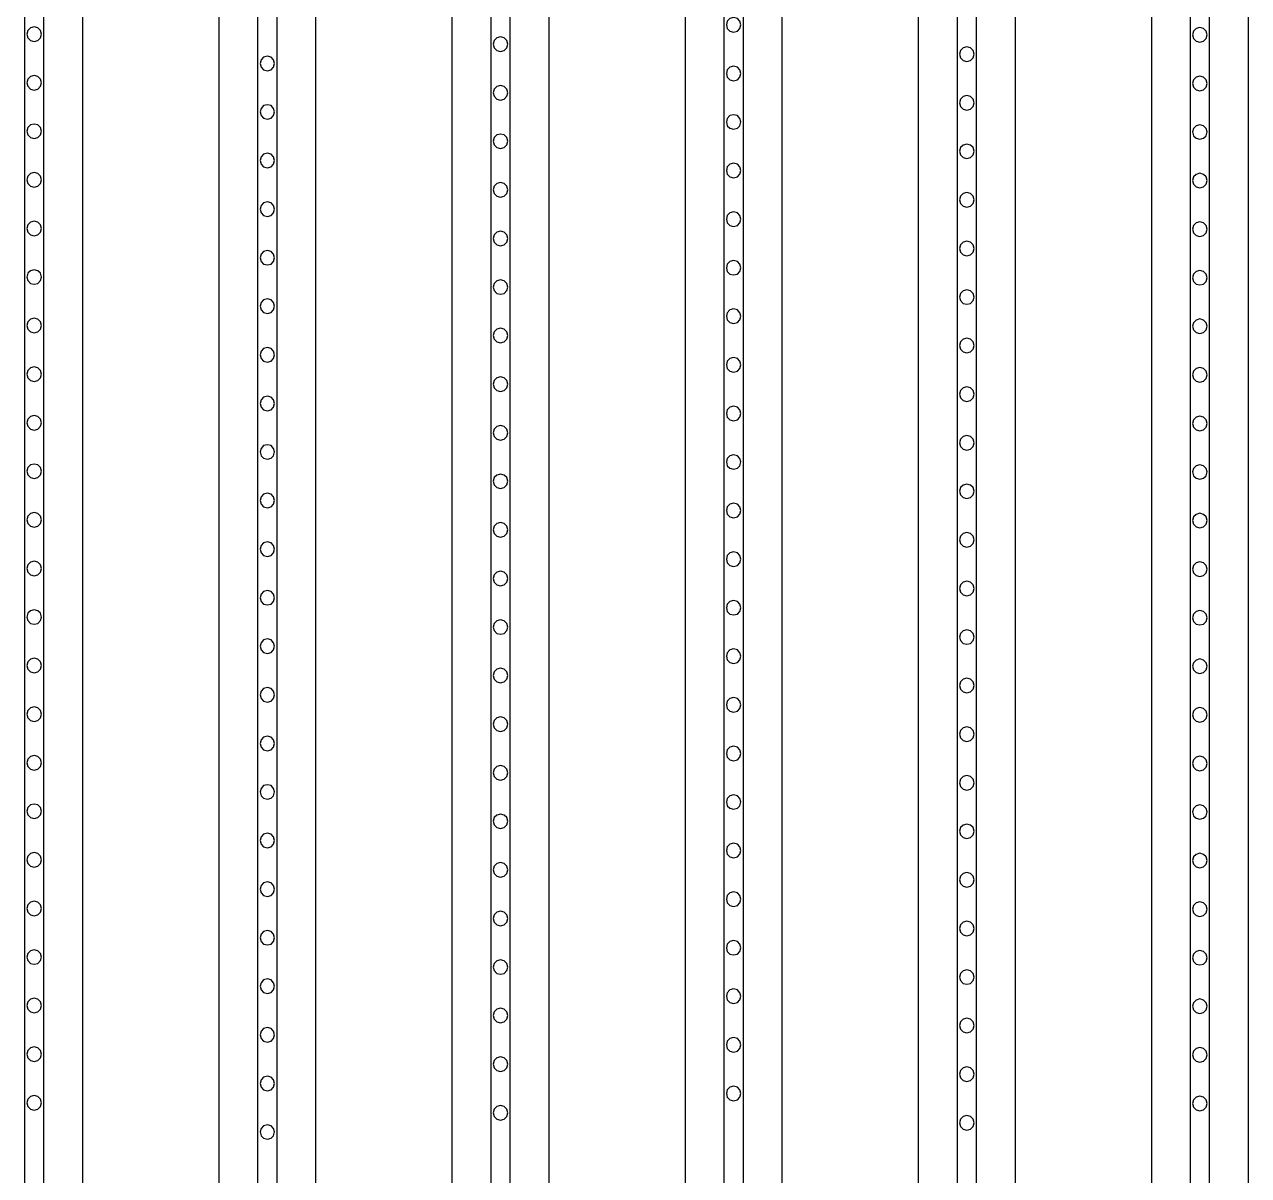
# Model space of a CAD drawing. Header units: metres. Extents: x -1805 to 1655, y -683 to 39617.
# Drawn here: x 124 to 250, y 3866.9 to 3985.4 of the extents above; entities that cross this region are included whole.
import ezdxf

# ---------------------------------------------------------------- set-up
doc = ezdxf.new("R2010")
doc.units = ezdxf.units.M
for name, color, linetype in [('Etching', 5, 'CONTINUOUS'), ('IONP', 7, 'CONTINUOUS'), ('Metal', 4, 'CONTINUOUS')]:
    doc.layers.add(name, color=color, linetype=linetype)

msp = doc.modelspace()

# ---------------------------------------------------------------- linework, layer by layer
at = {"layer": 'Etching'}
for points in [[(130, 462.09), (130, 9134.24)], [(144, 9134.24), (144, 589.07)], [(154, 589.07), (154, 9134.24)], [(168, 9134.24), (168, 716.05)], [(178, 716.05), (178, 9134.24)], [(192, 9134.24), (192, 843.04)], [(202, 843.04), (202, 9134.24)], [(216, 9134.24), (216, 970.02)], [(226, 970.02), (226, 9134.24)], [(240, 9134.24), (240, 1097.01)], [(250, 1097.01), (250, 9134.24)]]:
    msp.add_lwpolyline(points, dxfattribs=at)
at = {"layer": 'IONP'}
for points in [[(197.75, 3985.4), (197.65, 3985.77), (197.38, 3986.05), (197, 3986.15), (196.62, 3986.05), (196.35, 3985.77), (196.25, 3985.4), (196.35, 3985.02), (196.62, 3984.75), (197, 3984.65), (197.38, 3984.75), (197.65, 3985.02), (197.75, 3985.4)], [(125.75, 3984.44), (125.65, 3984.82), (125.38, 3985.09), (125, 3985.19), (124.62, 3985.09), (124.35, 3984.82), (124.25, 3984.44), (124.35, 3984.07), (124.62, 3983.79), (125, 3983.69), (125.38, 3983.79), (125.65, 3984.07), (125.75, 3984.44)], [(173.75, 3983.41), (173.65, 3983.79), (173.38, 3984.06), (173, 3984.16), (172.62, 3984.06), (172.35, 3983.79), (172.25, 3983.41), (172.35, 3983.04), (172.62, 3982.76), (173, 3982.66), (173.38, 3982.76), (173.65, 3983.04), (173.75, 3983.41)], [(245.75, 3984.37), (245.65, 3984.74), (245.38, 3985.01), (245, 3985.12), (244.62, 3985.01), (244.35, 3984.74), (244.25, 3984.37), (244.35, 3983.99), (244.62, 3983.72), (245, 3983.62), (245.38, 3983.72), (245.65, 3983.99), (245.75, 3984.37)], [(221.75, 3982.38), (221.65, 3982.76), (221.38, 3983.03), (221, 3983.13), (220.62, 3983.03), (220.35, 3982.76), (220.25, 3982.38), (220.35, 3982.01), (220.62, 3981.73), (221, 3981.63), (221.38, 3981.73), (221.65, 3982.01), (221.75, 3982.38)], [(149.75, 3981.43), (149.65, 3981.8), (149.38, 3982.08), (149, 3982.18), (148.62, 3982.08), (148.35, 3981.8), (148.25, 3981.43), (148.35, 3981.05), (148.62, 3980.78), (149, 3980.68), (149.38, 3980.78), (149.65, 3981.05), (149.75, 3981.43)], [(197.75, 3980.4), (197.65, 3980.77), (197.38, 3981.05), (197, 3981.15), (196.62, 3981.05), (196.35, 3980.77), (196.25, 3980.4), (196.35, 3980.02), (196.62, 3979.75), (197, 3979.65), (197.38, 3979.75), (197.65, 3980.02), (197.75, 3980.4)], [(125.75, 3979.44), (125.65, 3979.82), (125.38, 3980.09), (125, 3980.19), (124.62, 3980.09), (124.35, 3979.82), (124.25, 3979.44), (124.35, 3979.07), (124.62, 3978.79), (125, 3978.69), (125.38, 3978.79), (125.65, 3979.07), (125.75, 3979.44)], [(173.75, 3978.41), (173.65, 3978.79), (173.38, 3979.06), (173, 3979.16), (172.62, 3979.06), (172.35, 3978.79), (172.25, 3978.41), (172.35, 3978.04), (172.62, 3977.76), (173, 3977.66), (173.38, 3977.76), (173.65, 3978.04), (173.75, 3978.41)], [(245.75, 3979.37), (245.65, 3979.74), (245.38, 3980.01), (245, 3980.12), (244.62, 3980.01), (244.35, 3979.74), (244.25, 3979.37), (244.35, 3978.99), (244.62, 3978.72), (245, 3978.62), (245.38, 3978.72), (245.65, 3978.99), (245.75, 3979.37)], [(221.75, 3977.38), (221.65, 3977.76), (221.38, 3978.03), (221, 3978.13), (220.62, 3978.03), (220.35, 3977.76), (220.25, 3977.38), (220.35, 3977.01), (220.62, 3976.73), (221, 3976.63), (221.38, 3976.73), (221.65, 3977.01), (221.75, 3977.38)], [(149.75, 3976.43), (149.65, 3976.8), (149.38, 3977.08), (149, 3977.18), (148.62, 3977.08), (148.35, 3976.8), (148.25, 3976.43), (148.35, 3976.05), (148.62, 3975.78), (149, 3975.68), (149.38, 3975.78), (149.65, 3976.05), (149.75, 3976.43)], [(197.75, 3975.4), (197.65, 3975.77), (197.38, 3976.05), (197, 3976.15), (196.62, 3976.05), (196.35, 3975.77), (196.25, 3975.4), (196.35, 3975.02), (196.62, 3974.75), (197, 3974.65), (197.38, 3974.75), (197.65, 3975.02), (197.75, 3975.4)], [(125.75, 3974.44), (125.65, 3974.82), (125.38, 3975.09), (125, 3975.19), (124.62, 3975.09), (124.35, 3974.82), (124.25, 3974.44), (124.35, 3974.07), (124.62, 3973.79), (125, 3973.69), (125.38, 3973.79), (125.65, 3974.07), (125.75, 3974.44)], [(173.75, 3973.41), (173.65, 3973.79), (173.38, 3974.06), (173, 3974.16), (172.62, 3974.06), (172.35, 3973.79), (172.25, 3973.41), (172.35, 3973.04), (172.62, 3972.76), (173, 3972.66), (173.38, 3972.76), (173.65, 3973.04), (173.75, 3973.41)], [(245.75, 3974.37), (245.65, 3974.74), (245.38, 3975.01), (245, 3975.12), (244.62, 3975.01), (244.35, 3974.74), (244.25, 3974.37), (244.35, 3973.99), (244.62, 3973.72), (245, 3973.62), (245.38, 3973.72), (245.65, 3973.99), (245.75, 3974.37)], [(221.75, 3972.38), (221.65, 3972.76), (221.38, 3973.03), (221, 3973.13), (220.62, 3973.03), (220.35, 3972.76), (220.25, 3972.38), (220.35, 3972.01), (220.62, 3971.73), (221, 3971.63), (221.38, 3971.73), (221.65, 3972.01), (221.75, 3972.38)], [(149.75, 3971.43), (149.65, 3971.8), (149.38, 3972.08), (149, 3972.18), (148.62, 3972.08), (148.35, 3971.8), (148.25, 3971.43), (148.35, 3971.05), (148.62, 3970.78), (149, 3970.68), (149.38, 3970.78), (149.65, 3971.05), (149.75, 3971.43)], [(197.75, 3970.4), (197.65, 3970.77), (197.38, 3971.05), (197, 3971.15), (196.62, 3971.05), (196.35, 3970.77), (196.25, 3970.4), (196.35, 3970.02), (196.62, 3969.75), (197, 3969.65), (197.38, 3969.75), (197.65, 3970.02), (197.75, 3970.4)], [(125.75, 3969.44), (125.65, 3969.82), (125.38, 3970.09), (125, 3970.19), (124.62, 3970.09), (124.35, 3969.82), (124.25, 3969.44), (124.35, 3969.07), (124.62, 3968.79), (125, 3968.69), (125.38, 3968.79), (125.65, 3969.07), (125.75, 3969.44)], [(173.75, 3968.41), (173.65, 3968.79), (173.38, 3969.06), (173, 3969.16), (172.62, 3969.06), (172.35, 3968.79), (172.25, 3968.41), (172.35, 3968.04), (172.62, 3967.76), (173, 3967.66), (173.38, 3967.76), (173.65, 3968.04), (173.75, 3968.41)], [(245.75, 3969.37), (245.65, 3969.74), (245.38, 3970.01), (245, 3970.12), (244.62, 3970.01), (244.35, 3969.74), (244.25, 3969.37), (244.35, 3968.99), (244.62, 3968.72), (245, 3968.62), (245.38, 3968.72), (245.65, 3968.99), (245.75, 3969.37)], [(221.75, 3967.38), (221.65, 3967.76), (221.38, 3968.03), (221, 3968.13), (220.62, 3968.03), (220.35, 3967.76), (220.25, 3967.38), (220.35, 3967.01), (220.62, 3966.73), (221, 3966.63), (221.38, 3966.73), (221.65, 3967.01), (221.75, 3967.38)], [(149.75, 3966.43), (149.65, 3966.8), (149.38, 3967.08), (149, 3967.18), (148.62, 3967.08), (148.35, 3966.8), (148.25, 3966.43), (148.35, 3966.05), (148.62, 3965.78), (149, 3965.68), (149.38, 3965.78), (149.65, 3966.05), (149.75, 3966.43)], [(197.75, 3965.4), (197.65, 3965.77), (197.38, 3966.05), (197, 3966.15), (196.62, 3966.05), (196.35, 3965.77), (196.25, 3965.4), (196.35, 3965.02), (196.62, 3964.75), (197, 3964.65), (197.38, 3964.75), (197.65, 3965.02), (197.75, 3965.4)], [(125.75, 3964.44), (125.65, 3964.82), (125.38, 3965.09), (125, 3965.19), (124.62, 3965.09), (124.35, 3964.82), (124.25, 3964.44), (124.35, 3964.07), (124.62, 3963.79), (125, 3963.69), (125.38, 3963.79), (125.65, 3964.07), (125.75, 3964.44)], [(173.75, 3963.41), (173.65, 3963.79), (173.38, 3964.06), (173, 3964.16), (172.62, 3964.06), (172.35, 3963.79), (172.25, 3963.41), (172.35, 3963.04), (172.62, 3962.76), (173, 3962.66), (173.38, 3962.76), (173.65, 3963.04), (173.75, 3963.41)], [(245.75, 3964.37), (245.65, 3964.74), (245.38, 3965.01), (245, 3965.12), (244.62, 3965.01), (244.35, 3964.74), (244.25, 3964.37), (244.35, 3963.99), (244.62, 3963.72), (245, 3963.62), (245.38, 3963.72), (245.65, 3963.99), (245.75, 3964.37)], [(221.75, 3962.38), (221.65, 3962.76), (221.38, 3963.03), (221, 3963.13), (220.62, 3963.03), (220.35, 3962.76), (220.25, 3962.38), (220.35, 3962.01), (220.62, 3961.73), (221, 3961.63), (221.38, 3961.73), (221.65, 3962.01), (221.75, 3962.38)], [(149.75, 3961.43), (149.65, 3961.8), (149.38, 3962.08), (149, 3962.18), (148.62, 3962.08), (148.35, 3961.8), (148.25, 3961.43), (148.35, 3961.05), (148.62, 3960.78), (149, 3960.68), (149.38, 3960.78), (149.65, 3961.05), (149.75, 3961.43)], [(125.75, 3959.44), (125.65, 3959.82), (125.38, 3960.09), (125, 3960.19), (124.62, 3960.09), (124.35, 3959.82), (124.25, 3959.44), (124.35, 3959.07), (124.62, 3958.79), (125, 3958.69), (125.38, 3958.79), (125.65, 3959.07), (125.75, 3959.44)], [(197.75, 3960.4), (197.65, 3960.77), (197.38, 3961.05), (197, 3961.15), (196.62, 3961.05), (196.35, 3960.77), (196.25, 3960.4), (196.35, 3960.02), (196.62, 3959.75), (197, 3959.65), (197.38, 3959.75), (197.65, 3960.02), (197.75, 3960.4)], [(173.75, 3958.41), (173.65, 3958.79), (173.38, 3959.06), (173, 3959.16), (172.62, 3959.06), (172.35, 3958.79), (172.25, 3958.41), (172.35, 3958.04), (172.62, 3957.76), (173, 3957.66), (173.38, 3957.76), (173.65, 3958.04), (173.75, 3958.41)], [(245.75, 3959.37), (245.65, 3959.74), (245.38, 3960.01), (245, 3960.12), (244.62, 3960.01), (244.35, 3959.74), (244.25, 3959.37), (244.35, 3958.99), (244.62, 3958.72), (245, 3958.62), (245.38, 3958.72), (245.65, 3958.99), (245.75, 3959.37)], [(221.75, 3957.38), (221.65, 3957.76), (221.38, 3958.03), (221, 3958.13), (220.62, 3958.03), (220.35, 3957.76), (220.25, 3957.38), (220.35, 3957.01), (220.62, 3956.73), (221, 3956.63), (221.38, 3956.73), (221.65, 3957.01), (221.75, 3957.38)], [(149.75, 3956.43), (149.65, 3956.8), (149.38, 3957.08), (149, 3957.18), (148.62, 3957.08), (148.35, 3956.8), (148.25, 3956.43), (148.35, 3956.05), (148.62, 3955.78), (149, 3955.68), (149.38, 3955.78), (149.65, 3956.05), (149.75, 3956.43)], [(125.75, 3954.44), (125.65, 3954.82), (125.38, 3955.09), (125, 3955.19), (124.62, 3955.09), (124.35, 3954.82), (124.25, 3954.44), (124.35, 3954.07), (124.62, 3953.79), (125, 3953.69), (125.38, 3953.79), (125.65, 3954.07), (125.75, 3954.44)], [(197.75, 3955.4), (197.65, 3955.77), (197.38, 3956.05), (197, 3956.15), (196.62, 3956.05), (196.35, 3955.77), (196.25, 3955.4), (196.35, 3955.02), (196.62, 3954.75), (197, 3954.65), (197.38, 3954.75), (197.65, 3955.02), (197.75, 3955.4)], [(173.75, 3953.41), (173.65, 3953.79), (173.38, 3954.06), (173, 3954.16), (172.62, 3954.06), (172.35, 3953.79), (172.25, 3953.41), (172.35, 3953.04), (172.62, 3952.76), (173, 3952.66), (173.38, 3952.76), (173.65, 3953.04), (173.75, 3953.41)], [(245.75, 3954.37), (245.65, 3954.74), (245.38, 3955.01), (245, 3955.12), (244.62, 3955.01), (244.35, 3954.74), (244.25, 3954.37), (244.35, 3953.99), (244.62, 3953.72), (245, 3953.62), (245.38, 3953.72), (245.65, 3953.99), (245.75, 3954.37)], [(221.75, 3952.38), (221.65, 3952.76), (221.38, 3953.03), (221, 3953.13), (220.62, 3953.03), (220.35, 3952.76), (220.25, 3952.38), (220.35, 3952.01), (220.62, 3951.73), (221, 3951.63), (221.38, 3951.73), (221.65, 3952.01), (221.75, 3952.38)], [(149.75, 3951.43), (149.65, 3951.8), (149.38, 3952.08), (149, 3952.18), (148.62, 3952.08), (148.35, 3951.8), (148.25, 3951.43), (148.35, 3951.05), (148.62, 3950.78), (149, 3950.68), (149.38, 3950.78), (149.65, 3951.05), (149.75, 3951.43)], [(125.75, 3949.44), (125.65, 3949.82), (125.38, 3950.09), (125, 3950.19), (124.62, 3950.09), (124.35, 3949.82), (124.25, 3949.44), (124.35, 3949.07), (124.62, 3948.79), (125, 3948.69), (125.38, 3948.79), (125.65, 3949.07), (125.75, 3949.44)], [(197.75, 3950.4), (197.65, 3950.77), (197.38, 3951.05), (197, 3951.15), (196.62, 3951.05), (196.35, 3950.77), (196.25, 3950.4), (196.35, 3950.02), (196.62, 3949.75), (197, 3949.65), (197.38, 3949.75), (197.65, 3950.02), (197.75, 3950.4)], [(245.75, 3949.37), (245.65, 3949.74), (245.38, 3950.01), (245, 3950.12), (244.62, 3950.01), (244.35, 3949.74), (244.25, 3949.37), (244.35, 3948.99), (244.62, 3948.72), (245, 3948.62), (245.38, 3948.72), (245.65, 3948.99), (245.75, 3949.37)], [(173.75, 3948.41), (173.65, 3948.79), (173.38, 3949.06), (173, 3949.16), (172.62, 3949.06), (172.35, 3948.79), (172.25, 3948.41), (172.35, 3948.04), (172.62, 3947.76), (173, 3947.66), (173.38, 3947.76), (173.65, 3948.04), (173.75, 3948.41)], [(221.75, 3947.38), (221.65, 3947.76), (221.38, 3948.03), (221, 3948.13), (220.62, 3948.03), (220.35, 3947.76), (220.25, 3947.38), (220.35, 3947.01), (220.62, 3946.73), (221, 3946.63), (221.38, 3946.73), (221.65, 3947.01), (221.75, 3947.38)], [(149.75, 3946.43), (149.65, 3946.8), (149.38, 3947.08), (149, 3947.18), (148.62, 3947.08), (148.35, 3946.8), (148.25, 3946.43), (148.35, 3946.05), (148.62, 3945.78), (149, 3945.68), (149.38, 3945.78), (149.65, 3946.05), (149.75, 3946.43)], [(125.75, 3944.44), (125.65, 3944.82), (125.38, 3945.09), (125, 3945.19), (124.62, 3945.09), (124.35, 3944.82), (124.25, 3944.44), (124.35, 3944.07), (124.62, 3943.79), (125, 3943.69), (125.38, 3943.79), (125.65, 3944.07), (125.75, 3944.44)], [(197.75, 3945.4), (197.65, 3945.77), (197.38, 3946.05), (197, 3946.15), (196.62, 3946.05), (196.35, 3945.77), (196.25, 3945.4), (196.35, 3945.02), (196.62, 3944.75), (197, 3944.65), (197.38, 3944.75), (197.65, 3945.02), (197.75, 3945.4)], [(245.75, 3944.37), (245.65, 3944.74), (245.38, 3945.01), (245, 3945.12), (244.62, 3945.01), (244.35, 3944.74), (244.25, 3944.37), (244.35, 3943.99), (244.62, 3943.72), (245, 3943.62), (245.38, 3943.72), (245.65, 3943.99), (245.75, 3944.37)], [(173.75, 3943.41), (173.65, 3943.79), (173.38, 3944.06), (173, 3944.16), (172.62, 3944.06), (172.35, 3943.79), (172.25, 3943.41), (172.35, 3943.04), (172.62, 3942.76), (173, 3942.66), (173.38, 3942.76), (173.65, 3943.04), (173.75, 3943.41)], [(221.75, 3942.38), (221.65, 3942.76), (221.38, 3943.03), (221, 3943.13), (220.62, 3943.03), (220.35, 3942.76), (220.25, 3942.38), (220.35, 3942.01), (220.62, 3941.73), (221, 3941.63), (221.38, 3941.73), (221.65, 3942.01), (221.75, 3942.38)], [(149.75, 3941.43), (149.65, 3941.8), (149.38, 3942.08), (149, 3942.18), (148.62, 3942.08), (148.35, 3941.8), (148.25, 3941.43), (148.35, 3941.05), (148.62, 3940.78), (149, 3940.68), (149.38, 3940.78), (149.65, 3941.05), (149.75, 3941.43)], [(125.75, 3939.44), (125.65, 3939.82), (125.38, 3940.09), (125, 3940.19), (124.62, 3940.09), (124.35, 3939.82), (124.25, 3939.44), (124.35, 3939.07), (124.62, 3938.79), (125, 3938.69), (125.38, 3938.79), (125.65, 3939.07), (125.75, 3939.44)], [(197.75, 3940.4), (197.65, 3940.77), (197.38, 3941.05), (197, 3941.15), (196.62, 3941.05), (196.35, 3940.77), (196.25, 3940.4), (196.35, 3940.02), (196.62, 3939.75), (197, 3939.65), (197.38, 3939.75), (197.65, 3940.02), (197.75, 3940.4)], [(245.75, 3939.37), (245.65, 3939.74), (245.38, 3940.01), (245, 3940.12), (244.62, 3940.01), (244.35, 3939.74), (244.25, 3939.37), (244.35, 3938.99), (244.62, 3938.72), (245, 3938.62), (245.38, 3938.72), (245.65, 3938.99), (245.75, 3939.37)], [(173.75, 3938.41), (173.65, 3938.79), (173.38, 3939.06), (173, 3939.16), (172.62, 3939.06), (172.35, 3938.79), (172.25, 3938.41), (172.35, 3938.04), (172.62, 3937.76), (173, 3937.66), (173.38, 3937.76), (173.65, 3938.04), (173.75, 3938.41)], [(221.75, 3937.38), (221.65, 3937.76), (221.38, 3938.03), (221, 3938.13), (220.62, 3938.03), (220.35, 3937.76), (220.25, 3937.38), (220.35, 3937.01), (220.62, 3936.73), (221, 3936.63), (221.38, 3936.73), (221.65, 3937.01), (221.75, 3937.38)], [(149.75, 3936.43), (149.65, 3936.8), (149.38, 3937.08), (149, 3937.18), (148.62, 3937.08), (148.35, 3936.8), (148.25, 3936.43), (148.35, 3936.05), (148.62, 3935.78), (149, 3935.68), (149.38, 3935.78), (149.65, 3936.05), (149.75, 3936.43)], [(125.75, 3934.44), (125.65, 3934.82), (125.38, 3935.09), (125, 3935.19), (124.62, 3935.09), (124.35, 3934.82), (124.25, 3934.44), (124.35, 3934.07), (124.62, 3933.79), (125, 3933.69), (125.38, 3933.79), (125.65, 3934.07), (125.75, 3934.44)], [(197.75, 3935.4), (197.65, 3935.77), (197.38, 3936.05), (197, 3936.15), (196.62, 3936.05), (196.35, 3935.77), (196.25, 3935.4), (196.35, 3935.02), (196.62, 3934.75), (197, 3934.65), (197.38, 3934.75), (197.65, 3935.02), (197.75, 3935.4)], [(245.75, 3934.37), (245.65, 3934.74), (245.38, 3935.01), (245, 3935.12), (244.62, 3935.01), (244.35, 3934.74), (244.25, 3934.37), (244.35, 3933.99), (244.62, 3933.72), (245, 3933.62), (245.38, 3933.72), (245.65, 3933.99), (245.75, 3934.37)], [(173.75, 3933.41), (173.65, 3933.79), (173.38, 3934.06), (173, 3934.16), (172.62, 3934.06), (172.35, 3933.79), (172.25, 3933.41), (172.35, 3933.04), (172.62, 3932.76), (173, 3932.66), (173.38, 3932.76), (173.65, 3933.04), (173.75, 3933.41)], [(221.75, 3932.38), (221.65, 3932.76), (221.38, 3933.03), (221, 3933.13), (220.62, 3933.03), (220.35, 3932.76), (220.25, 3932.38), (220.35, 3932.01), (220.62, 3931.73), (221, 3931.63), (221.38, 3931.73), (221.65, 3932.01), (221.75, 3932.38)], [(149.75, 3931.43), (149.65, 3931.8), (149.38, 3932.08), (149, 3932.18), (148.62, 3932.08), (148.35, 3931.8), (148.25, 3931.43), (148.35, 3931.05), (148.62, 3930.78), (149, 3930.68), (149.38, 3930.78), (149.65, 3931.05), (149.75, 3931.43)], [(125.75, 3929.44), (125.65, 3929.82), (125.38, 3930.09), (125, 3930.19), (124.62, 3930.09), (124.35, 3929.82), (124.25, 3929.44), (124.35, 3929.07), (124.62, 3928.79), (125, 3928.69), (125.38, 3928.79), (125.65, 3929.07), (125.75, 3929.44)], [(197.75, 3930.4), (197.65, 3930.77), (197.38, 3931.05), (197, 3931.15), (196.62, 3931.05), (196.35, 3930.77), (196.25, 3930.4), (196.35, 3930.02), (196.62, 3929.75), (197, 3929.65), (197.38, 3929.75), (197.65, 3930.02), (197.75, 3930.4)], [(245.75, 3929.37), (245.65, 3929.74), (245.38, 3930.01), (245, 3930.12), (244.62, 3930.01), (244.35, 3929.74), (244.25, 3929.37), (244.35, 3928.99), (244.62, 3928.72), (245, 3928.62), (245.38, 3928.72), (245.65, 3928.99), (245.75, 3929.37)], [(173.75, 3928.41), (173.65, 3928.79), (173.38, 3929.06), (173, 3929.16), (172.62, 3929.06), (172.35, 3928.79), (172.25, 3928.41), (172.35, 3928.04), (172.62, 3927.76), (173, 3927.66), (173.38, 3927.76), (173.65, 3928.04), (173.75, 3928.41)], [(221.75, 3927.38), (221.65, 3927.76), (221.38, 3928.03), (221, 3928.13), (220.62, 3928.03), (220.35, 3927.76), (220.25, 3927.38), (220.35, 3927.01), (220.62, 3926.73), (221, 3926.63), (221.38, 3926.73), (221.65, 3927.01), (221.75, 3927.38)], [(149.75, 3926.43), (149.65, 3926.8), (149.38, 3927.08), (149, 3927.18), (148.62, 3927.08), (148.35, 3926.8), (148.25, 3926.43), (148.35, 3926.05), (148.62, 3925.78), (149, 3925.68), (149.38, 3925.78), (149.65, 3926.05), (149.75, 3926.43)], [(125.75, 3924.44), (125.65, 3924.82), (125.38, 3925.09), (125, 3925.19), (124.62, 3925.09), (124.35, 3924.82), (124.25, 3924.44), (124.35, 3924.07), (124.62, 3923.79), (125, 3923.69), (125.38, 3923.79), (125.65, 3924.07), (125.75, 3924.44)], [(197.75, 3925.4), (197.65, 3925.77), (197.38, 3926.05), (197, 3926.15), (196.62, 3926.05), (196.35, 3925.77), (196.25, 3925.4), (196.35, 3925.02), (196.62, 3924.75), (197, 3924.65), (197.38, 3924.75), (197.65, 3925.02), (197.75, 3925.4)], [(245.75, 3924.37), (245.65, 3924.74), (245.38, 3925.01), (245, 3925.12), (244.62, 3925.01), (244.35, 3924.74), (244.25, 3924.37), (244.35, 3923.99), (244.62, 3923.72), (245, 3923.62), (245.38, 3923.72), (245.65, 3923.99), (245.75, 3924.37)], [(173.75, 3923.41), (173.65, 3923.79), (173.38, 3924.06), (173, 3924.16), (172.62, 3924.06), (172.35, 3923.79), (172.25, 3923.41), (172.35, 3923.04), (172.62, 3922.76), (173, 3922.66), (173.38, 3922.76), (173.65, 3923.04), (173.75, 3923.41)], [(221.75, 3922.38), (221.65, 3922.76), (221.38, 3923.03), (221, 3923.13), (220.62, 3923.03), (220.35, 3922.76), (220.25, 3922.38), (220.35, 3922.01), (220.62, 3921.73), (221, 3921.63), (221.38, 3921.73), (221.65, 3922.01), (221.75, 3922.38)], [(149.75, 3921.43), (149.65, 3921.8), (149.38, 3922.08), (149, 3922.18), (148.62, 3922.08), (148.35, 3921.8), (148.25, 3921.43), (148.35, 3921.05), (148.62, 3920.78), (149, 3920.68), (149.38, 3920.78), (149.65, 3921.05), (149.75, 3921.43)], [(197.75, 3920.4), (197.65, 3920.77), (197.38, 3921.05), (197, 3921.15), (196.62, 3921.05), (196.35, 3920.77), (196.25, 3920.4), (196.35, 3920.02), (196.62, 3919.75), (197, 3919.65), (197.38, 3919.75), (197.65, 3920.02), (197.75, 3920.4)], [(125.75, 3919.44), (125.65, 3919.82), (125.38, 3920.09), (125, 3920.19), (124.62, 3920.09), (124.35, 3919.82), (124.25, 3919.44), (124.35, 3919.07), (124.62, 3918.79), (125, 3918.69), (125.38, 3918.79), (125.65, 3919.07), (125.75, 3919.44)], [(245.75, 3919.37), (245.65, 3919.74), (245.38, 3920.01), (245, 3920.12), (244.62, 3920.01), (244.35, 3919.74), (244.25, 3919.37), (244.35, 3918.99), (244.62, 3918.72), (245, 3918.62), (245.38, 3918.72), (245.65, 3918.99), (245.75, 3919.37)], [(173.75, 3918.41), (173.65, 3918.79), (173.38, 3919.06), (173, 3919.16), (172.62, 3919.06), (172.35, 3918.79), (172.25, 3918.41), (172.35, 3918.04), (172.62, 3917.76), (173, 3917.66), (173.38, 3917.76), (173.65, 3918.04), (173.75, 3918.41)], [(221.75, 3917.38), (221.65, 3917.76), (221.38, 3918.03), (221, 3918.13), (220.62, 3918.03), (220.35, 3917.76), (220.25, 3917.38), (220.35, 3917.01), (220.62, 3916.73), (221, 3916.63), (221.38, 3916.73), (221.65, 3917.01), (221.75, 3917.38)], [(149.75, 3916.43), (149.65, 3916.8), (149.38, 3917.08), (149, 3917.18), (148.62, 3917.08), (148.35, 3916.8), (148.25, 3916.43), (148.35, 3916.05), (148.62, 3915.78), (149, 3915.68), (149.38, 3915.78), (149.65, 3916.05), (149.75, 3916.43)], [(197.75, 3915.4), (197.65, 3915.77), (197.38, 3916.05), (197, 3916.15), (196.62, 3916.05), (196.35, 3915.77), (196.25, 3915.4), (196.35, 3915.02), (196.62, 3914.75), (197, 3914.65), (197.38, 3914.75), (197.65, 3915.02), (197.75, 3915.4)], [(125.75, 3914.44), (125.65, 3914.82), (125.38, 3915.09), (125, 3915.19), (124.62, 3915.09), (124.35, 3914.82), (124.25, 3914.44), (124.35, 3914.07), (124.62, 3913.79), (125, 3913.69), (125.38, 3913.79), (125.65, 3914.07), (125.75, 3914.44)], [(245.75, 3914.37), (245.65, 3914.74), (245.38, 3915.01), (245, 3915.12), (244.62, 3915.01), (244.35, 3914.74), (244.25, 3914.37), (244.35, 3913.99), (244.62, 3913.72), (245, 3913.62), (245.38, 3913.72), (245.65, 3913.99), (245.75, 3914.37)], [(173.75, 3913.41), (173.65, 3913.79), (173.38, 3914.06), (173, 3914.16), (172.62, 3914.06), (172.35, 3913.79), (172.25, 3913.41), (172.35, 3913.04), (172.62, 3912.76), (173, 3912.66), (173.38, 3912.76), (173.65, 3913.04), (173.75, 3913.41)], [(221.75, 3912.38), (221.65, 3912.76), (221.38, 3913.03), (221, 3913.13), (220.62, 3913.03), (220.35, 3912.76), (220.25, 3912.38), (220.35, 3912.01), (220.62, 3911.73), (221, 3911.63), (221.38, 3911.73), (221.65, 3912.01), (221.75, 3912.38)], [(149.75, 3911.43), (149.65, 3911.8), (149.38, 3912.08), (149, 3912.18), (148.62, 3912.08), (148.35, 3911.8), (148.25, 3911.43), (148.35, 3911.05), (148.62, 3910.78), (149, 3910.68), (149.38, 3910.78), (149.65, 3911.05), (149.75, 3911.43)], [(197.75, 3910.4), (197.65, 3910.77), (197.38, 3911.05), (197, 3911.15), (196.62, 3911.05), (196.35, 3910.77), (196.25, 3910.4), (196.35, 3910.02), (196.62, 3909.75), (197, 3909.65), (197.38, 3909.75), (197.65, 3910.02), (197.75, 3910.4)], [(125.75, 3909.44), (125.65, 3909.82), (125.38, 3910.09), (125, 3910.19), (124.62, 3910.09), (124.35, 3909.82), (124.25, 3909.44), (124.35, 3909.07), (124.62, 3908.79), (125, 3908.69), (125.38, 3908.79), (125.65, 3909.07), (125.75, 3909.44)], [(245.75, 3909.37), (245.65, 3909.74), (245.38, 3910.01), (245, 3910.12), (244.62, 3910.01), (244.35, 3909.74), (244.25, 3909.37), (244.35, 3908.99), (244.62, 3908.72), (245, 3908.62), (245.38, 3908.72), (245.65, 3908.99), (245.75, 3909.37)], [(173.75, 3908.41), (173.65, 3908.79), (173.38, 3909.06), (173, 3909.16), (172.62, 3909.06), (172.35, 3908.79), (172.25, 3908.41), (172.35, 3908.04), (172.62, 3907.76), (173, 3907.66), (173.38, 3907.76), (173.65, 3908.04), (173.75, 3908.41)], [(221.75, 3907.38), (221.65, 3907.76), (221.38, 3908.03), (221, 3908.13), (220.62, 3908.03), (220.35, 3907.76), (220.25, 3907.38), (220.35, 3907.01), (220.62, 3906.73), (221, 3906.63), (221.38, 3906.73), (221.65, 3907.01), (221.75, 3907.38)], [(149.75, 3906.43), (149.65, 3906.8), (149.38, 3907.08), (149, 3907.18), (148.62, 3907.08), (148.35, 3906.8), (148.25, 3906.43), (148.35, 3906.05), (148.62, 3905.78), (149, 3905.68), (149.38, 3905.78), (149.65, 3906.05), (149.75, 3906.43)], [(197.75, 3905.4), (197.65, 3905.77), (197.38, 3906.05), (197, 3906.15), (196.62, 3906.05), (196.35, 3905.77), (196.25, 3905.4), (196.35, 3905.02), (196.62, 3904.75), (197, 3904.65), (197.38, 3904.75), (197.65, 3905.02), (197.75, 3905.4)], [(125.75, 3904.44), (125.65, 3904.82), (125.38, 3905.09), (125, 3905.19), (124.62, 3905.09), (124.35, 3904.82), (124.25, 3904.44), (124.35, 3904.07), (124.62, 3903.79), (125, 3903.69), (125.38, 3903.79), (125.65, 3904.07), (125.75, 3904.44)], [(245.75, 3904.37), (245.65, 3904.74), (245.38, 3905.01), (245, 3905.12), (244.62, 3905.01), (244.35, 3904.74), (244.25, 3904.37), (244.35, 3903.99), (244.62, 3903.72), (245, 3903.62), (245.38, 3903.72), (245.65, 3903.99), (245.75, 3904.37)], [(173.75, 3903.41), (173.65, 3903.79), (173.38, 3904.06), (173, 3904.16), (172.62, 3904.06), (172.35, 3903.79), (172.25, 3903.41), (172.35, 3903.04), (172.62, 3902.76), (173, 3902.66), (173.38, 3902.76), (173.65, 3903.04), (173.75, 3903.41)], [(221.75, 3902.38), (221.65, 3902.76), (221.38, 3903.03), (221, 3903.13), (220.62, 3903.03), (220.35, 3902.76), (220.25, 3902.38), (220.35, 3902.01), (220.62, 3901.73), (221, 3901.63), (221.38, 3901.73), (221.65, 3902.01), (221.75, 3902.38)], [(149.75, 3901.43), (149.65, 3901.8), (149.38, 3902.08), (149, 3902.18), (148.62, 3902.08), (148.35, 3901.8), (148.25, 3901.43), (148.35, 3901.05), (148.62, 3900.78), (149, 3900.68), (149.38, 3900.78), (149.65, 3901.05), (149.75, 3901.43)], [(197.75, 3900.4), (197.65, 3900.77), (197.38, 3901.05), (197, 3901.15), (196.62, 3901.05), (196.35, 3900.77), (196.25, 3900.4), (196.35, 3900.02), (196.62, 3899.75), (197, 3899.65), (197.38, 3899.75), (197.65, 3900.02), (197.75, 3900.4)], [(125.75, 3899.44), (125.65, 3899.82), (125.38, 3900.09), (125, 3900.19), (124.62, 3900.09), (124.35, 3899.82), (124.25, 3899.44), (124.35, 3899.07), (124.62, 3898.79), (125, 3898.69), (125.38, 3898.79), (125.65, 3899.07), (125.75, 3899.44)], [(245.75, 3899.37), (245.65, 3899.74), (245.38, 3900.01), (245, 3900.12), (244.62, 3900.01), (244.35, 3899.74), (244.25, 3899.37), (244.35, 3898.99), (244.62, 3898.72), (245, 3898.62), (245.38, 3898.72), (245.65, 3898.99), (245.75, 3899.37)], [(173.75, 3898.41), (173.65, 3898.79), (173.38, 3899.06), (173, 3899.16), (172.62, 3899.06), (172.35, 3898.79), (172.25, 3898.41), (172.35, 3898.04), (172.62, 3897.76), (173, 3897.66), (173.38, 3897.76), (173.65, 3898.04), (173.75, 3898.41)], [(221.75, 3897.38), (221.65, 3897.76), (221.38, 3898.03), (221, 3898.13), (220.62, 3898.03), (220.35, 3897.76), (220.25, 3897.38), (220.35, 3897.01), (220.62, 3896.73), (221, 3896.63), (221.38, 3896.73), (221.65, 3897.01), (221.75, 3897.38)], [(149.75, 3896.43), (149.65, 3896.8), (149.38, 3897.08), (149, 3897.18), (148.62, 3897.08), (148.35, 3896.8), (148.25, 3896.43), (148.35, 3896.05), (148.62, 3895.78), (149, 3895.68), (149.38, 3895.78), (149.65, 3896.05), (149.75, 3896.43)], [(197.75, 3895.4), (197.65, 3895.77), (197.38, 3896.05), (197, 3896.15), (196.62, 3896.05), (196.35, 3895.77), (196.25, 3895.4), (196.35, 3895.02), (196.62, 3894.75), (197, 3894.65), (197.38, 3894.75), (197.65, 3895.02), (197.75, 3895.4)], [(125.75, 3894.44), (125.65, 3894.82), (125.38, 3895.09), (125, 3895.19), (124.62, 3895.09), (124.35, 3894.82), (124.25, 3894.44), (124.35, 3894.07), (124.62, 3893.79), (125, 3893.69), (125.38, 3893.79), (125.65, 3894.07), (125.75, 3894.44)], [(245.75, 3894.37), (245.65, 3894.74), (245.38, 3895.01), (245, 3895.12), (244.62, 3895.01), (244.35, 3894.74), (244.25, 3894.37), (244.35, 3893.99), (244.62, 3893.72), (245, 3893.62), (245.38, 3893.72), (245.65, 3893.99), (245.75, 3894.37)], [(173.75, 3893.41), (173.65, 3893.79), (173.38, 3894.06), (173, 3894.16), (172.62, 3894.06), (172.35, 3893.79), (172.25, 3893.41), (172.35, 3893.04), (172.62, 3892.76), (173, 3892.66), (173.38, 3892.76), (173.65, 3893.04), (173.75, 3893.41)], [(149.75, 3891.43), (149.65, 3891.8), (149.38, 3892.08), (149, 3892.18), (148.62, 3892.08), (148.35, 3891.8), (148.25, 3891.43), (148.35, 3891.05), (148.62, 3890.78), (149, 3890.68), (149.38, 3890.78), (149.65, 3891.05), (149.75, 3891.43)], [(221.75, 3892.38), (221.65, 3892.76), (221.38, 3893.03), (221, 3893.13), (220.62, 3893.03), (220.35, 3892.76), (220.25, 3892.38), (220.35, 3892.01), (220.62, 3891.73), (221, 3891.63), (221.38, 3891.73), (221.65, 3892.01), (221.75, 3892.38)], [(197.75, 3890.4), (197.65, 3890.77), (197.38, 3891.05), (197, 3891.15), (196.62, 3891.05), (196.35, 3890.77), (196.25, 3890.4), (196.35, 3890.02), (196.62, 3889.75), (197, 3889.65), (197.38, 3889.75), (197.65, 3890.02), (197.75, 3890.4)], [(125.75, 3889.44), (125.65, 3889.82), (125.38, 3890.09), (125, 3890.19), (124.62, 3890.09), (124.35, 3889.82), (124.25, 3889.44), (124.35, 3889.07), (124.62, 3888.79), (125, 3888.69), (125.38, 3888.79), (125.65, 3889.07), (125.75, 3889.44)], [(245.75, 3889.37), (245.65, 3889.74), (245.38, 3890.01), (245, 3890.12), (244.62, 3890.01), (244.35, 3889.74), (244.25, 3889.37), (244.35, 3888.99), (244.62, 3888.72), (245, 3888.62), (245.38, 3888.72), (245.65, 3888.99), (245.75, 3889.37)], [(173.75, 3888.41), (173.65, 3888.79), (173.38, 3889.06), (173, 3889.16), (172.62, 3889.06), (172.35, 3888.79), (172.25, 3888.41), (172.35, 3888.04), (172.62, 3887.76), (173, 3887.66), (173.38, 3887.76), (173.65, 3888.04), (173.75, 3888.41)], [(149.75, 3886.43), (149.65, 3886.8), (149.38, 3887.08), (149, 3887.18), (148.62, 3887.08), (148.35, 3886.8), (148.25, 3886.43), (148.35, 3886.05), (148.62, 3885.78), (149, 3885.68), (149.38, 3885.78), (149.65, 3886.05), (149.75, 3886.43)], [(221.75, 3887.38), (221.65, 3887.76), (221.38, 3888.03), (221, 3888.13), (220.62, 3888.03), (220.35, 3887.76), (220.25, 3887.38), (220.35, 3887.01), (220.62, 3886.73), (221, 3886.63), (221.38, 3886.73), (221.65, 3887.01), (221.75, 3887.38)], [(197.75, 3885.4), (197.65, 3885.77), (197.38, 3886.05), (197, 3886.15), (196.62, 3886.05), (196.35, 3885.77), (196.25, 3885.4), (196.35, 3885.02), (196.62, 3884.75), (197, 3884.65), (197.38, 3884.75), (197.65, 3885.02), (197.75, 3885.4)], [(125.75, 3884.44), (125.65, 3884.82), (125.38, 3885.09), (125, 3885.19), (124.62, 3885.09), (124.35, 3884.82), (124.25, 3884.44), (124.35, 3884.07), (124.62, 3883.79), (125, 3883.69), (125.38, 3883.79), (125.65, 3884.07), (125.75, 3884.44)], [(245.75, 3884.37), (245.65, 3884.74), (245.38, 3885.01), (245, 3885.12), (244.62, 3885.01), (244.35, 3884.74), (244.25, 3884.37), (244.35, 3883.99), (244.62, 3883.72), (245, 3883.62), (245.38, 3883.72), (245.65, 3883.99), (245.75, 3884.37)], [(173.75, 3883.41), (173.65, 3883.79), (173.38, 3884.06), (173, 3884.16), (172.62, 3884.06), (172.35, 3883.79), (172.25, 3883.41), (172.35, 3883.04), (172.62, 3882.76), (173, 3882.66), (173.38, 3882.76), (173.65, 3883.04), (173.75, 3883.41)], [(149.75, 3881.43), (149.65, 3881.8), (149.38, 3882.08), (149, 3882.18), (148.62, 3882.08), (148.35, 3881.8), (148.25, 3881.43), (148.35, 3881.05), (148.62, 3880.78), (149, 3880.68), (149.38, 3880.78), (149.65, 3881.05), (149.75, 3881.43)], [(221.75, 3882.38), (221.65, 3882.76), (221.38, 3883.03), (221, 3883.13), (220.62, 3883.03), (220.35, 3882.76), (220.25, 3882.38), (220.35, 3882.01), (220.62, 3881.73), (221, 3881.63), (221.38, 3881.73), (221.65, 3882.01), (221.75, 3882.38)], [(197.75, 3880.4), (197.65, 3880.77), (197.38, 3881.05), (197, 3881.15), (196.62, 3881.05), (196.35, 3880.77), (196.25, 3880.4), (196.35, 3880.02), (196.62, 3879.75), (197, 3879.65), (197.38, 3879.75), (197.65, 3880.02), (197.75, 3880.4)], [(125.75, 3879.44), (125.65, 3879.82), (125.38, 3880.09), (125, 3880.19), (124.62, 3880.09), (124.35, 3879.82), (124.25, 3879.44), (124.35, 3879.07), (124.62, 3878.79), (125, 3878.69), (125.38, 3878.79), (125.65, 3879.07), (125.75, 3879.44)], [(245.75, 3879.37), (245.65, 3879.74), (245.38, 3880.01), (245, 3880.12), (244.62, 3880.01), (244.35, 3879.74), (244.25, 3879.37), (244.35, 3878.99), (244.62, 3878.72), (245, 3878.62), (245.38, 3878.72), (245.65, 3878.99), (245.75, 3879.37)], [(173.75, 3878.41), (173.65, 3878.79), (173.38, 3879.06), (173, 3879.16), (172.62, 3879.06), (172.35, 3878.79), (172.25, 3878.41), (172.35, 3878.04), (172.62, 3877.76), (173, 3877.66), (173.38, 3877.76), (173.65, 3878.04), (173.75, 3878.41)], [(149.75, 3876.43), (149.65, 3876.8), (149.38, 3877.08), (149, 3877.18), (148.62, 3877.08), (148.35, 3876.8), (148.25, 3876.43), (148.35, 3876.05), (148.62, 3875.78), (149, 3875.68), (149.38, 3875.78), (149.65, 3876.05), (149.75, 3876.43)], [(221.75, 3877.38), (221.65, 3877.76), (221.38, 3878.03), (221, 3878.13), (220.62, 3878.03), (220.35, 3877.76), (220.25, 3877.38), (220.35, 3877.01), (220.62, 3876.73), (221, 3876.63), (221.38, 3876.73), (221.65, 3877.01), (221.75, 3877.38)], [(197.75, 3875.4), (197.65, 3875.77), (197.38, 3876.05), (197, 3876.15), (196.62, 3876.05), (196.35, 3875.77), (196.25, 3875.4), (196.35, 3875.02), (196.62, 3874.75), (197, 3874.65), (197.38, 3874.75), (197.65, 3875.02), (197.75, 3875.4)], [(125.75, 3874.44), (125.65, 3874.82), (125.38, 3875.09), (125, 3875.19), (124.62, 3875.09), (124.35, 3874.82), (124.25, 3874.44), (124.35, 3874.07), (124.62, 3873.79), (125, 3873.69), (125.38, 3873.79), (125.65, 3874.07), (125.75, 3874.44)], [(245.75, 3874.37), (245.65, 3874.74), (245.38, 3875.01), (245, 3875.12), (244.62, 3875.01), (244.35, 3874.74), (244.25, 3874.37), (244.35, 3873.99), (244.62, 3873.72), (245, 3873.62), (245.38, 3873.72), (245.65, 3873.99), (245.75, 3874.37)], [(173.75, 3873.41), (173.65, 3873.79), (173.38, 3874.06), (173, 3874.16), (172.62, 3874.06), (172.35, 3873.79), (172.25, 3873.41), (172.35, 3873.04), (172.62, 3872.76), (173, 3872.66), (173.38, 3872.76), (173.65, 3873.04), (173.75, 3873.41)], [(149.75, 3871.43), (149.65, 3871.8), (149.38, 3872.08), (149, 3872.18), (148.62, 3872.08), (148.35, 3871.8), (148.25, 3871.43), (148.35, 3871.05), (148.62, 3870.78), (149, 3870.68), (149.38, 3870.78), (149.65, 3871.05), (149.75, 3871.43)], [(221.75, 3872.38), (221.65, 3872.76), (221.38, 3873.03), (221, 3873.13), (220.62, 3873.03), (220.35, 3872.76), (220.25, 3872.38), (220.35, 3872.01), (220.62, 3871.73), (221, 3871.63), (221.38, 3871.73), (221.65, 3872.01), (221.75, 3872.38)]]:
    msp.add_lwpolyline(points, close=True, dxfattribs=at)
at = {"layer": 'Metal'}
for points in [[(126, 458.27), (126, 9436.51), (124, 9436.51), (124, 9436.51), (124, 458.27)], [(150, 585.26), (150, 9436.51), (148, 9436.51), (148, 9436.51), (148, 585.26)], [(174, 712.24), (174, 9436.51), (172, 9436.51), (172, 9436.51), (172, 712.24)], [(198, 839.23), (198, 9436.51), (196, 9436.51), (196, 9436.51), (196, 839.23)], [(222, 966.21), (222, 9436.51), (220, 9436.51), (220, 9436.51), (220, 966.21)], [(246, 1093.19), (246, 9436.51), (244, 9436.51), (244, 9436.51), (244, 1093.19)]]:
    msp.add_lwpolyline(points, dxfattribs=at)

doc.saveas('drawing.dxf')
